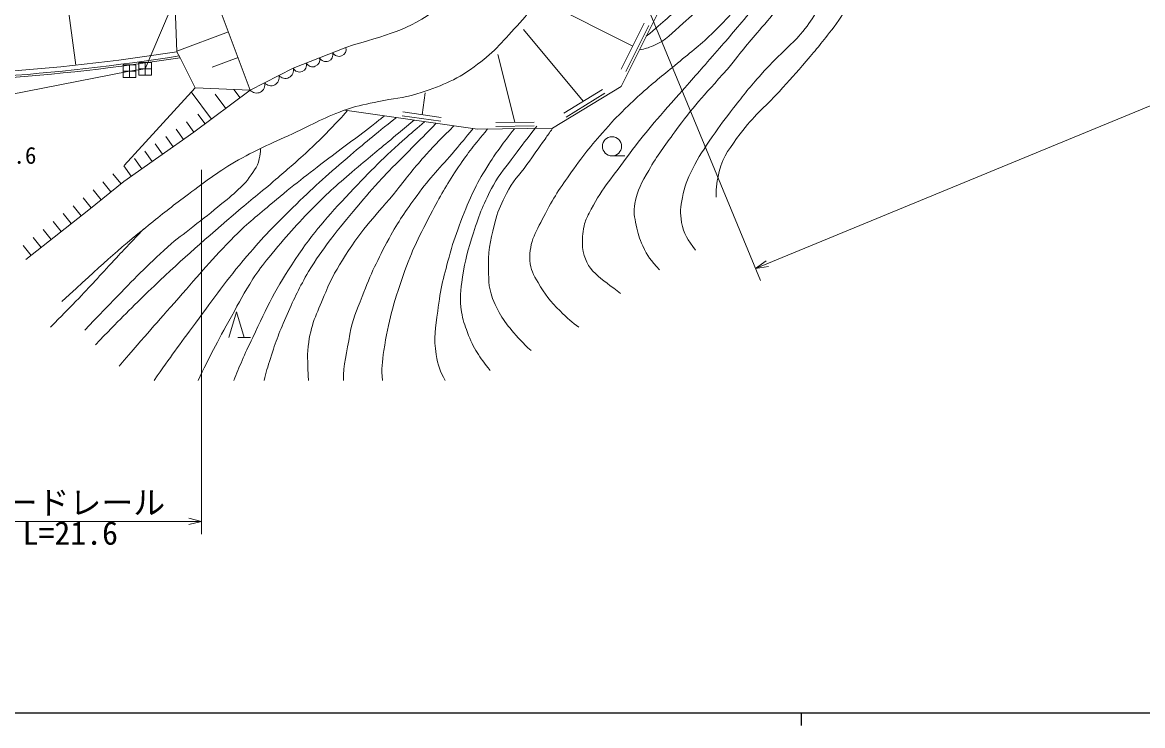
# Model space of a CAD drawing. Units: millimetres, scale not verified. Extents: x 40000 to 680000, y 20000 to 380000.
# Drawn here: x 106988 to 194764, y 204000 to 259084 of the extents above; entities that cross this region are included whole.
import ezdxf
from ezdxf.enums import TextEntityAlignment as Align

# ---------------------------------------------------------------- set-up
doc = ezdxf.new("R2010")
doc.units = ezdxf.units.MM
doc.header["$LTSCALE"] = 1000
for name, color, linetype, lineweight in [('M-BGD', 7, 'Continuous', 13), ('M-BMK-ROW', 30, 'Continuous', 13), ('M-STR-HTXT', 7, 'Continuous', 13), ('M-TTL-BAND', 7, 'Continuous', 25)]:
    doc.layers.add(name, color=color, linetype=linetype, lineweight=lineweight)
doc.styles.add('ＭＳ ゴシック', font='')
doc.styles.get('ＭＳ ゴシック').set_extended_font_data('MS Gothic')

msp = doc.modelspace()

# ---------------------------------------------------------------- linework, layer by layer
at = {"layer": 'M-BGD'}
for p, q in [((119092, 256780), (118834, 263383)), ((110340, 262010), (111186, 255735)), ((154817, 257228), (147902, 260704)), ((122253, 260680), (124844, 253778)), ((156807, 259848), (153903, 254067)), ((155719, 259024), (153914, 255432)), ((123129, 258347), (119090, 256831)), ((150928, 252906), (146242, 258534)), ((156078, 258844), (154274, 255251)), ((119092, 256780), (119349, 256315)), ((119092, 256780), (119349, 256315)), ((119349, 256315), (120517, 253966)), ((123887, 256328), (121868, 255570)), ((145581, 251259), (144229, 256571)), ((120517, 253966), (114959, 247869)), ((124844, 253778), (120432, 250479)), ((124844, 253778), (120517, 253966)), ((124042, 253182), (123558, 253834)), ((153903, 254067), (148534, 250794)), ((152451, 253834), (149406, 251978)), ((121797, 251516), (120220, 253640)), ((122919, 252349), (122086, 253471)), ((138306, 251852), (138551, 253570)), ((152637, 253530), (149591, 251673)), ((142640, 250724), (132241, 252210)), ((139811, 251637), (136800, 252067)), ((120432, 250479), (119859, 251299)), ((121309, 251135), (120736, 251907)), ((139768, 251336), (136757, 251766)), ((147081, 251277), (144081, 251241)), ((119613, 249906), (119040, 250726)), ((148534, 250794), (142640, 250724)), ((147085, 250977), (144084, 250941)), ((117974, 248760), (117401, 249580)), ((118793, 249333), (118220, 250153)), ((116334, 247614), (115761, 248434)), ((117154, 248187), (116581, 249007)), ((153188, 248629), (154188, 248629)), ((115515, 247041), (114942, 247861)), ((114707, 246452), (114078, 247230)), ((113153, 245194), (112524, 245971)), ((113930, 245823), (113301, 246600)), ((112376, 244564), (111747, 245342)), ((110811, 243319), (110189, 244102)), ((111594, 243941), (110972, 244724)), ((110028, 242697), (109406, 243481)), ((109244, 242076), (108623, 242859)), ((107678, 240832), (107056, 241616)), ((108461, 241454), (107839, 242237)), ((123163, 234410), (123763, 236410)), ((123763, 236410), (124363, 234410)), ((124863, 234410), (123863, 234410))]:
    msp.add_line(p, q, dxfattribs=at)
for points in [[(124844, 253778), (128211, 255498), (132334, 257127)], [(120432, 250479), (114928, 246631), (112183, 244408), (107270, 240508)]]:
    msp.add_lwpolyline(points, dxfattribs=at)
msp.add_circle((153188, 249379), 750, dxfattribs=at)
for centre, radius, start, end in [((92871, 424733), 169987, 273.93176, 278.87346), ((92871, 424733), 170337, 273.95618, 278.9163), ((92871, 424733), 170487, 273.96662, 278.9346), ((129736, 256162), 557, 207.42641, 15.68645), ((130767, 256569), 557, 207.42641, 15.68645), ((131797, 256976), 557, 207.42641, 15.68645), ((127583, 255342), 647, 220.19565, 13.92465), ((128706, 255755), 557, 207.42641, 15.68645), ((126461, 254769), 647, 220.19565, 13.92465), ((125339, 254196), 647, 220.19565, 13.92465)]:
    msp.add_arc(centre, radius, start, end, dxfattribs=at)
for points, knots in [([(155877, 257997), (157350, 259248), (157754, 259595), (158905, 260678), (160133, 261832), (160767, 262534), (161946, 263737), (163437, 265259), (164258, 266126), (165739, 267657), (166940, 268897), (167474, 269743), (168812, 270833), (169364, 271282), (169711, 271498), (170353, 271807), (171154, 272194), (171662, 272275), (172521, 272508), (173812, 272857), (174582, 272882), (175853, 273298), (177979, 273993), (178981, 274871), (181091, 275614), (183059, 276308), (184180, 276707), (186241, 277035), (187156, 277181), (187688, 277102), (188614, 277058), (190391, 276972), (191381, 276766), (193120, 276389), (194510, 276089), (195283, 275867), (196611, 275361), (197510, 275018), (197829, 274885), (198874, 274387)], [0, 0, 0, 0, 1, 1, 1, 2, 2, 2, 3, 3, 3, 4, 4, 4, 5, 5, 5, 6, 6, 6, 7, 7, 7, 8, 8, 8, 9, 9, 9, 10, 10, 10, 11, 11, 11, 12, 12, 12, 13, 13, 13, 13]), ([(155339, 256926), (155821, 257018), (155998, 257094), (156403, 257253), (157470, 257672), (157875, 258274), (158752, 259013), (160040, 260098), (160559, 260922), (161734, 262129), (163326, 263766), (164174, 264730), (165851, 266280), (166649, 267018), (167128, 267403), (168026, 268017), (169670, 269140), (170678, 269653), (172491, 270476), (174639, 271452), (175886, 271901), (178101, 272712), (180966, 273761), (182525, 274581), (185522, 275153), (187344, 275501), (188422, 275571), (190267, 275373), (191947, 275193), (192907, 275060), (194509, 274522), (195584, 274161), (195992, 273997), (197190, 273412)], [0, 0, 0, 0, 1, 1, 1, 2, 2, 2, 3, 3, 3, 4, 4, 4, 5, 5, 5, 6, 6, 6, 7, 7, 7, 8, 8, 8, 9, 9, 9, 10, 10, 10, 11, 11, 11, 11]), ([(153172, 251266), (154268, 252382), (154578, 252692), (155528, 253553), (156580, 254507), (157236, 254964), (158318, 255883), (159447, 256843), (160132, 257325), (161189, 258364), (162114, 259272), (162599, 259820), (163410, 260831), (164234, 261859), (164494, 262591), (165366, 263577), (166351, 264692), (167007, 265229), (168183, 266140), (169274, 266984), (169964, 267360), (171194, 267982), (173071, 268932), (174242, 269198), (176171, 270037), (178429, 271020), (179593, 271817), (181914, 272642), (182778, 272949), (183287, 273050), (184185, 273232), (185000, 273398), (185459, 273532), (186291, 273556), (187808, 273602), (188651, 273327), (190145, 273061), (191246, 272865), (191870, 272762), (192934, 272421), (193553, 272223), (193775, 272148), (194499, 271853)], [0, 0, 0, 0, 1, 1, 1, 2, 2, 2, 3, 3, 3, 4, 4, 4, 5, 5, 5, 6, 6, 6, 7, 7, 7, 8, 8, 8, 9, 9, 9, 10, 10, 10, 11, 11, 11, 12, 12, 12, 13, 13, 13, 14, 14, 14, 14]), ([(158198, 253184), (159595, 254758), (159951, 255158), (161062, 256436), (162113, 257645), (162711, 258316), (163735, 259548), (164696, 260703), (165152, 261417), (166142, 262547), (167091, 263631), (167572, 264304), (168684, 265221), (169781, 266125), (170502, 266508), (171773, 267144), (173299, 267906), (174236, 268151), (175827, 268766), (177781, 269521), (178830, 270094), (180852, 270639), (182546, 271096), (183516, 271351), (185267, 271464), (186270, 271529), (186840, 271484), (187839, 271370), (188751, 271266), (189083, 271196), (190152, 270951)], [0, 0, 0, 0, 1, 1, 1, 2, 2, 2, 3, 3, 3, 4, 4, 4, 5, 5, 5, 6, 6, 6, 7, 7, 7, 8, 8, 8, 9, 9, 9, 10, 10, 10, 10]), ([(162237, 255430), (163505, 257023), (163852, 257454), (164939, 258707), (166130, 260081), (166755, 260900), (168090, 262135), (170288, 264167), (171644, 265203), (174200, 266761), (175845, 267764), (176875, 268180), (178721, 268732), (180634, 269304), (181799, 269351), (183796, 269355), (185559, 269359), (186576, 269423), (188298, 269046), (188671, 268964), (188815, 268945), (189248, 268813)], [0, 0, 0, 0, 1, 1, 1, 2, 2, 2, 3, 3, 3, 4, 4, 4, 5, 5, 5, 6, 6, 6, 7, 7, 7, 7]), ([(166779, 256973), (167444, 257588), (167656, 257786), (168142, 258376), (168640, 258981), (168852, 259372), (169282, 260028), (170019, 261154), (170175, 261976), (171092, 262963), (172126, 264076), (172802, 264650), (174120, 265407), (175474, 266184), (176329, 266473), (177838, 266871), (179347, 267268), (180232, 267379), (181791, 267454), (183446, 267533), (184098, 267440), (186024, 267192)], [0, 0, 0, 0, 1, 1, 1, 2, 2, 2, 3, 3, 3, 4, 4, 4, 5, 5, 5, 6, 6, 6, 7, 7, 7, 7]), ([(144208, 265732), (143549, 264285), (143283, 263717), (142391, 262635), (141470, 261518), (140757, 261065), (139589, 260210), (137105, 258391), (135680, 258174), (132334, 257127)], [0, 0, 0, 0, 1, 1, 1, 2, 2, 2, 3, 3, 3, 3]), ([(170596, 258728), (171625, 260249), (171945, 260733), (172971, 261885), (173931, 262963), (174393, 263703), (175625, 264455), (176937, 265257), (177836, 265496), (179360, 265704), (180939, 265919), (181683, 265770), (183431, 265443)], [0, 0, 0, 0, 1, 1, 1, 2, 2, 2, 3, 3, 3, 4, 4, 4, 4]), ([(148693, 262548), (147397, 260744), (146999, 260186), (145746, 258813), (144523, 257473), (143859, 256666), (142387, 255605), (140814, 254472), (139739, 254092), (137896, 253492), (136762, 253122), (136068, 253149), (134905, 252888), (133942, 252672), (133384, 252608), (132452, 252284), (130712, 251680), (129817, 251138), (128149, 250359), (126363, 249525), (125322, 249128), (123620, 248132), (122143, 247268), (121392, 246658), (120016, 245642), (118816, 244755), (118162, 244233), (116997, 243302), (114189, 241059), (113333, 240196), (110090, 237225)], [0, 0, 0, 0, 1, 1, 1, 2, 2, 2, 3, 3, 3, 4, 4, 4, 5, 5, 5, 6, 6, 6, 7, 7, 7, 8, 8, 8, 9, 9, 9, 10, 10, 10, 10]), ([(161349, 245388), (161350, 246274), (161404, 246635), (161596, 247405), (161917, 248686), (162459, 249294), (163237, 250361), (164270, 251775), (165102, 252359), (166278, 253657), (167118, 254585), (167597, 255098), (168410, 256049), (169288, 257075), (169563, 257425), (170596, 258728)], [0, 0, 0, 0, 1, 1, 1, 2, 2, 2, 3, 3, 3, 4, 4, 4, 5, 5, 5, 5]), ([(159733, 241236), (159132, 242076), (158797, 242477), (158635, 243417), (158505, 244169), (158561, 244620), (158704, 245370), (158875, 246269), (159088, 246754), (159485, 247578), (159991, 248626), (160400, 249148), (161045, 250117), (161655, 251034), (162043, 251516), (162717, 252386), (163529, 253434), (163982, 254026), (164872, 255008), (165590, 255800), (165849, 256064), (166779, 256973)], [0, 0, 0, 0, 1, 1, 1, 2, 2, 2, 3, 3, 3, 4, 4, 4, 5, 5, 5, 6, 6, 6, 7, 7, 7, 7]), ([(156901, 239705), (156242, 240476), (155959, 240760), (155594, 241572), (155321, 242179), (155209, 242545), (155084, 243199), (154959, 243848), (154855, 244238), (154976, 244888), (155178, 245969), (155510, 246534), (156062, 247485), (156779, 248722), (157279, 249355), (158119, 250512), (159590, 252540), (160218, 253170), (162237, 255430)], [0, 0, 0, 0, 1, 1, 1, 2, 2, 2, 3, 3, 3, 4, 4, 4, 5, 5, 5, 6, 6, 6, 6]), ([(153861, 237860), (152396, 238991), (151054, 239647), (150889, 241464), (150830, 242124), (150873, 242508), (151012, 243156), (151097, 243556), (151201, 243769), (151387, 244134), (152311, 245946), (153097, 246811), (154304, 248449), (155724, 250377), (156288, 250999), (158198, 253184)], [0, 0, 0, 0, 1, 1, 1, 2, 2, 2, 3, 3, 3, 4, 4, 4, 5, 5, 5, 5]), ([(112712, 233827), (114661, 235857), (115204, 236396), (116852, 237992), (119363, 240425), (120862, 241692), (123500, 243986), (124708, 245036), (125427, 245573), (126645, 246610), (127641, 247460), (128195, 247941), (129159, 248826), (130029, 249624), (130510, 250080), (131321, 250939), (131771, 251416), (131921, 251575), (132451, 252179)], [0, 0, 0, 0, 1, 1, 1, 2, 2, 2, 3, 3, 3, 4, 4, 4, 5, 5, 5, 6, 6, 6, 6]), ([(135356, 251764), (134994, 251469), (134897, 251395), (134601, 251160), (133223, 250067), (132401, 249520), (131006, 248447), (129260, 247104), (128262, 246373), (126579, 244950), (125399, 243951), (124710, 243419), (123614, 242328), (121810, 240532), (120929, 239401), (119235, 237501), (117392, 235433), (116815, 234761), (114571, 232159)], [0, 0, 0, 0, 1, 1, 1, 2, 2, 2, 3, 3, 3, 4, 4, 4, 5, 5, 5, 6, 6, 6, 6]), ([(117308, 231044), (118678, 232987), (119204, 233722), (120553, 235536), (122095, 237610), (122911, 238813), (124585, 240783), (125902, 242334), (126718, 243136), (128163, 244568), (129764, 246154), (130719, 246983), (132427, 248452), (133910, 249727), (134415, 250136), (136295, 251630)], [0, 0, 0, 0, 1, 1, 1, 2, 2, 2, 3, 3, 3, 4, 4, 4, 5, 5, 5, 5]), ([(137692, 251431), (136994, 250849), (136820, 250704), (136262, 250238), (135102, 249270), (134438, 248745), (133294, 247761), (131951, 246606), (131167, 245987), (129928, 244722), (128447, 243209), (127637, 242335), (126312, 240683), (125795, 240039), (125503, 239677), (125050, 238985), (124328, 237881), (124015, 237206), (123371, 236054), (122208, 233972), (121660, 232888), (120751, 231044)], [0, 0, 0, 0, 1, 1, 1, 2, 2, 2, 3, 3, 3, 4, 4, 4, 5, 5, 5, 6, 6, 6, 7, 7, 7, 7]), ([(123557, 231044), (123978, 232110), (124373, 233006), (125032, 234392), (126202, 236853), (126838, 238264), (128366, 240519), (129847, 242703), (130843, 243820), (132653, 245739), (134324, 247512), (135280, 248493), (137111, 250100), (137658, 250580), (137838, 250748), (138526, 251312)], [0, 0, 0, 0, 1, 1, 1, 2, 2, 2, 3, 3, 3, 4, 4, 4, 5, 5, 5, 5]), ([(139421, 251184), (138478, 250227), (138242, 249987), (137486, 249221), (136583, 248305), (136048, 247820), (135175, 246876), (134380, 246017), (133954, 245518), (133201, 244622), (132375, 243639), (131896, 243100), (131133, 242068), (130429, 241117), (130017, 240591), (129418, 239570), (128672, 238298), (128325, 237543), (127726, 236195), (127143, 234885), (126857, 234130), (126421, 232765), (126205, 232089), (126078, 231674), (125929, 231044)], [0, 0, 0, 0, 1, 1, 1, 2, 2, 2, 3, 3, 3, 4, 4, 4, 5, 5, 5, 6, 6, 6, 7, 7, 7, 8, 8, 8, 8]), ([(150593, 235218), (150084, 235563), (149673, 235902), (149115, 236477), (148350, 237267), (147940, 237750), (147392, 238702), (147032, 239327), (146791, 239715), (146755, 240435), (146679, 241950), (147285, 242772), (147974, 244124), (148706, 245561), (149256, 246293), (150191, 247607), (151260, 249108), (151707, 249599), (153172, 251266)], [0, 0, 0, 0, 1, 1, 1, 2, 2, 2, 3, 3, 3, 4, 4, 4, 5, 5, 5, 6, 6, 6, 6]), ([(129400, 231044), (129391, 231204), (129383, 231374), (129377, 231557), (129344, 232521), (129289, 233071), (129423, 234026), (129648, 235631), (130149, 236453), (130756, 237957), (131234, 239142), (131625, 239756), (132304, 240838), (133651, 242988), (134731, 243964), (136320, 245941), (137210, 247048), (137682, 247691), (138634, 248744), (139452, 249649), (139746, 249947), (140806, 250986)], [0, 0, 0, 0, 1, 1, 1, 2, 2, 2, 3, 3, 3, 4, 4, 4, 5, 5, 5, 6, 6, 6, 7, 7, 7, 7]), ([(142322, 250769), (141616, 249930), (141439, 249720), (140873, 249047), (139715, 247672), (138958, 246987), (137909, 245526), (136995, 244253), (136462, 243543), (135721, 242161), (134795, 240434), (134308, 239440), (133614, 237607), (133185, 236473), (132852, 235851), (132655, 234654), (132421, 233234), (132121, 232242), (132153, 231044)], [0, 0, 0, 0, 1, 1, 1, 2, 2, 2, 3, 3, 3, 4, 4, 4, 5, 5, 5, 6, 6, 6, 6]), ([(135194, 231044), (135115, 231948), (135178, 232475), (135314, 233380), (135668, 235726), (136055, 237019), (136822, 239265), (137524, 241319), (138119, 242400), (139129, 244322), (139857, 245708), (140288, 246478), (141169, 247771), (141991, 248977), (142322, 249384), (143443, 250734)], [0, 0, 0, 0, 1, 1, 1, 2, 2, 2, 3, 3, 3, 4, 4, 4, 5, 5, 5, 5]), ([(145549, 250759), (144560, 249475), (144254, 249112), (143544, 247975), (143071, 247220), (142793, 246801), (142403, 246000), (141940, 245048), (141721, 244493), (141351, 243501), (140993, 242540), (140770, 242007), (140503, 241018), (140029, 239259), (139745, 238266), (139529, 236457), (139372, 235140), (139208, 234376), (139401, 233065), (139525, 232224), (139744, 231724), (140111, 231044)], [0, 0, 0, 0, 1, 1, 1, 2, 2, 2, 3, 3, 3, 4, 4, 4, 5, 5, 5, 6, 6, 6, 7, 7, 7, 7]), ([(143636, 231809), (142791, 232927), (142340, 233477), (141864, 234801), (141644, 235413), (141494, 235756), (141399, 236399), (141244, 237450), (141314, 238068), (141476, 239119), (141689, 240501), (141892, 241268), (142327, 242597), (142820, 244100), (143132, 244944), (143893, 246330), (144424, 247296), (144878, 247740), (145530, 248629), (146207, 249551), (146434, 249844), (147299, 250962)], [0, 0, 0, 0, 1, 1, 1, 2, 2, 2, 3, 3, 3, 4, 4, 4, 5, 5, 5, 6, 6, 6, 7, 7, 7, 7]), ([(148534, 250794), (148246, 250382), (148173, 250278), (147941, 249948), (147389, 249163), (147075, 248727), (146521, 247944), (145897, 247064), (145395, 246662), (144924, 245692), (144550, 244919), (144296, 244493), (144079, 243662), (143721, 242297), (143496, 241505), (143516, 240094), (143531, 239060), (143461, 238430), (143832, 237465), (144351, 236120), (144884, 235446), (145847, 234372), (146217, 233960), (146526, 233652), (146842, 233380)], [0, 0, 0, 0, 1, 1, 1, 2, 2, 2, 3, 3, 3, 4, 4, 4, 5, 5, 5, 6, 6, 6, 7, 7, 7, 8, 8, 8, 8]), ([(125640, 249205), (125646, 248854), (125616, 248711), (125552, 248402), (125399, 247668), (125026, 247353), (124614, 246725), (124451, 246477), (124305, 246379), (124093, 246172), (123547, 245640), (123212, 245372), (122626, 244886), (121748, 244158), (121234, 243778), (120342, 243067), (119580, 242460), (119113, 242167), (118391, 241513), (116663, 239949), (115764, 238999), (114137, 237330), (113245, 236415), (112956, 236119), (111873, 234967)], [0, 0, 0, 0, 1, 1, 1, 2, 2, 2, 3, 3, 3, 4, 4, 4, 5, 5, 5, 6, 6, 6, 7, 7, 7, 8, 8, 8, 8]), ([(109183, 235222), (110160, 236187), (110413, 236445), (111187, 237243), (112383, 238476), (113004, 239212), (114181, 240463), (115123, 241466), (115518, 241882), (116473, 242881)], [0, 0, 0, 0, 1, 1, 1, 2, 2, 2, 3, 3, 3, 3])]:
    msp.add_open_spline(points, degree=3, knots=knots, dxfattribs=at)
at = {"layer": 'M-BMK-ROW'}
for p, q in [((115885, 255772), (114885, 255772)), ((114885, 255772), (114885, 254772)), ((115385, 254772), (115385, 255772)), ((115885, 254772), (115885, 255772)), ((117113, 255940), (116113, 255940)), ((116113, 255940), (116113, 254940)), ((117113, 255440), (116113, 255440)), ((116613, 254940), (116613, 255940)), ((117113, 254940), (117113, 255940)), ((115885, 255272), (114885, 255272)), ((114885, 254772), (115885, 254772)), ((116113, 254940), (117113, 254940))]:
    msp.add_line(p, q, dxfattribs=at)
msp.add_lwpolyline([(78804, 250574), (84929, 252201), (94554, 252443), (100564, 252367), (115385, 255272), (116613, 255440), (119853, 263069), (134534, 266312)], dxfattribs=at)
at = {"layer": 'M-STR-HTXT'}
for p, q in [((154519, 263832), (164824, 238876)), ((164443, 239800), (204976, 256537)), ((121021, 247542), (121021, 219000)), ((164443, 239800), (165271, 240413)), ((164443, 239800), (165462, 239951)), ((121021, 220000), (100000, 220000)), ((121021, 220000), (120021, 220250)), ((121021, 220000), (120021, 219750))]:
    msp.add_line(p, q, dxfattribs=at)
at = {"layer": 'M-TTL-BAND'}
for p, q in [((40000, 205000), (579000, 205000)), ((168000, 205000), (168000, 204000))]:
    msp.add_line(p, q, dxfattribs=at)

# ---------------------------------------------------------------- texts
at = {"layer": 'M-BGD', "style": 'ＭＳ ゴシック'}
msp.add_text('126.6', height=1320, dxfattribs=at).set_placement((103596, 249331), align=Align.TOP_LEFT)
at = {"layer": 'M-STR-HTXT', "style": 'ＭＳ ゴシック'}
msp.add_text('ガードレール', height=1833, dxfattribs=at).set_placement((103173, 220000), align=Align.BOTTOM_LEFT)
msp.add_text('L=21.6', height=1833, dxfattribs=at).set_placement((106997, 220000), align=Align.TOP_LEFT)

doc.saveas('drawing.dxf')
